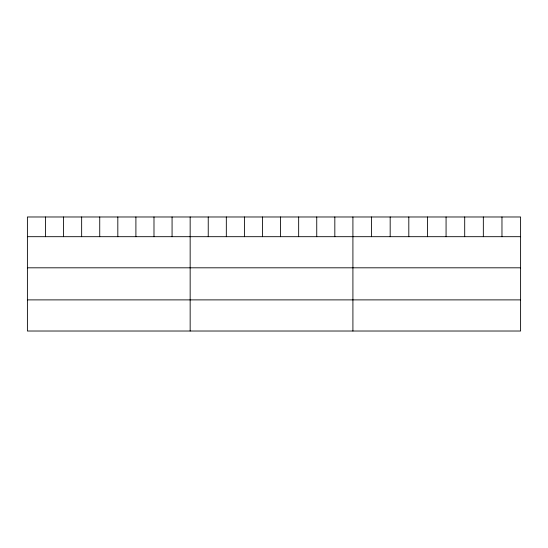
<?xml version="1.0" encoding="UTF-8"?>
<svg xmlns="http://www.w3.org/2000/svg" width="548" height="548" viewBox="0 0 548 548"><rect width="100%" height="100%" fill="white"/><g stroke="black" fill="none" stroke-linecap="round" stroke-linejoin="round"><path stroke-width="0.82" d="M520.6 236.688L520.6 331.019L27.4 331.019L27.4 216.981L520.6 216.981L520.6 236.688L27.4 236.688M27.4 267.814L520.6 267.814M27.4 299.886L520.6 299.886M501.968 216.981L501.968 236.688M483.336 216.981L483.336 236.688M464.704 216.981L464.704 236.688M446.072 216.981L446.072 236.688M427.44 216.981L427.44 236.688M408.808 216.981L408.808 236.688M390.176 216.981L390.176 236.688M371.544 216.981L371.544 236.688M352.912 216.981L352.912 331.019M334.828 216.981L334.828 236.688M316.744 216.981L316.744 236.688M298.66 216.981L298.66 236.688M280.576 216.981L280.576 236.688M262.492 216.981L262.492 236.688M244.408 216.981L244.408 236.688M226.324 216.981L226.324 236.688M208.24 216.981L208.24 236.688M190.156 216.981L190.156 331.019M172.072 216.981L172.072 236.688M153.988 216.981L153.988 236.688M135.904 216.981L135.904 236.688M117.82 216.981L117.82 236.688M99.736 216.981L99.736 236.688M81.652 216.981L81.652 236.688M63.568 216.981L63.568 236.688M45.484 216.981L45.484 236.688"/></g></svg>
